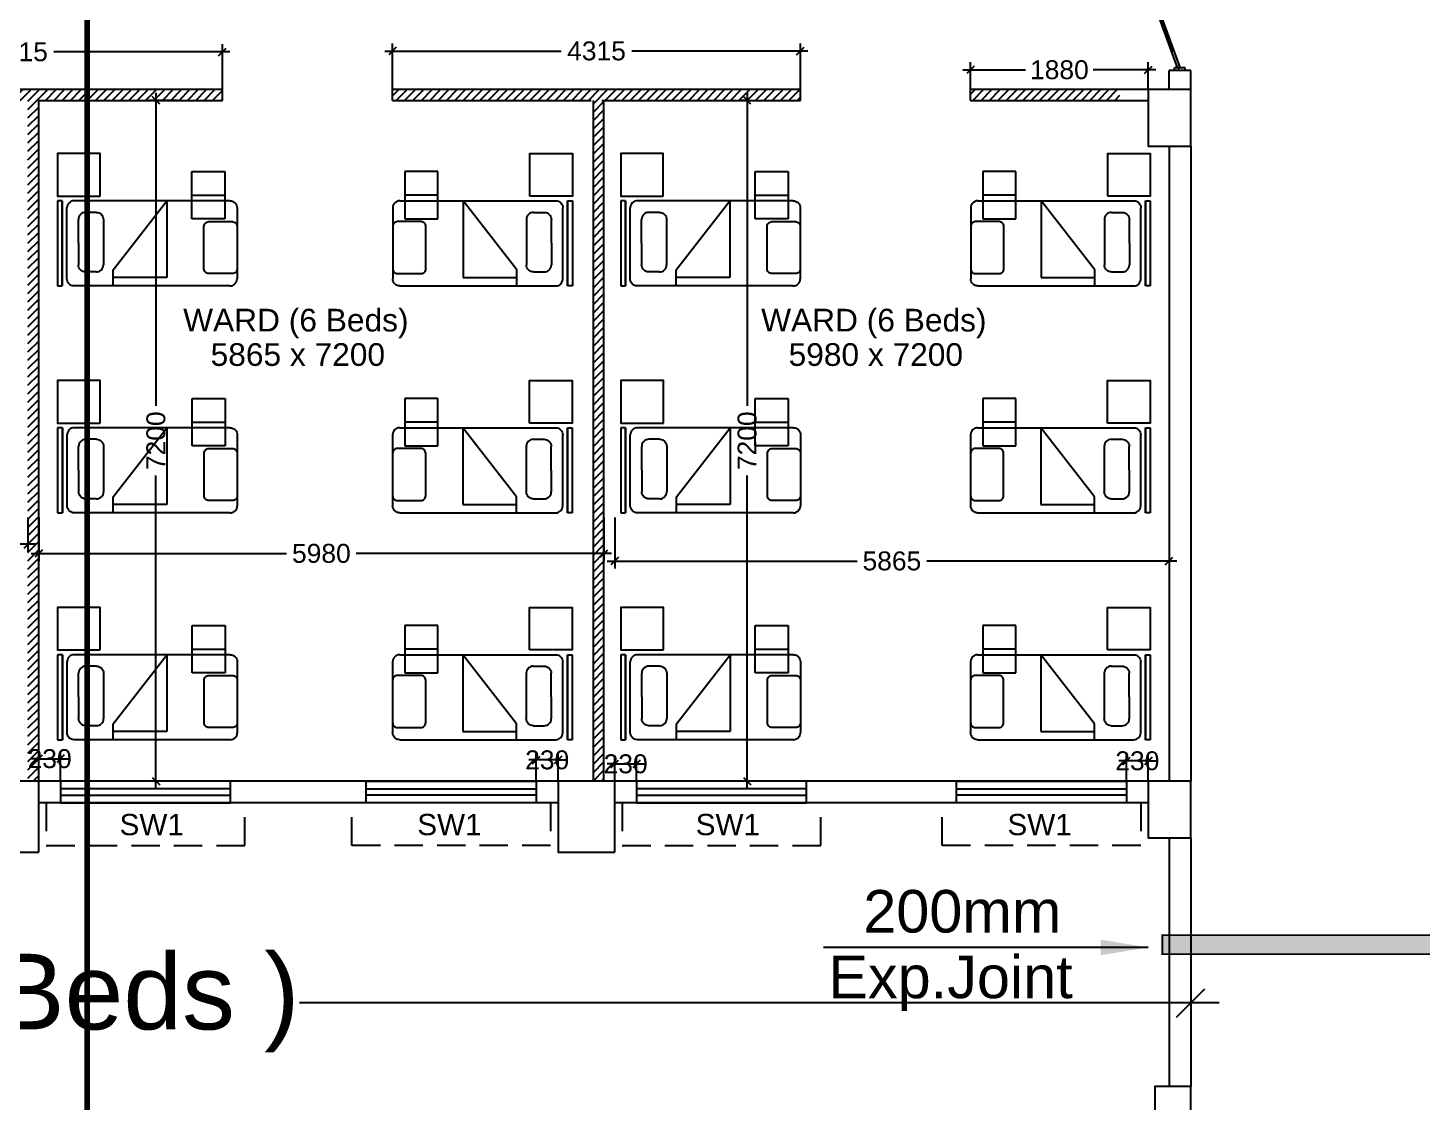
# Model space of a CAD drawing. Extents: x 7620542 to 7843793, y -6476226 to -6093835.
# Drawn here: x 7670156 to 7684907, y -6416580 to -6405218 of the extents above; entities that cross this region are included whole.
import ezdxf
from ezdxf.enums import TextEntityAlignment as Align

# ---------------------------------------------------------------- set-up
doc = ezdxf.new("R2010")
doc.units = 0
doc.header["$LTSCALE"] = 600
doc.header["$MEASUREMENT"] = 0
doc.header["$PDMODE"] = 35
doc.linetypes.add('DASHED', pattern=[0.75, 0.5, -0.25])
doc.linetypes.add('HIDDEN', pattern=[0.375, 0.25, -0.125])
doc.layers.get('0').update_dxf_attribs({"linetype": 'CONTINUOUS'})
doc.layers.get('Defpoints').update_dxf_attribs({"linetype": 'CONTINUOUS'})
for name, color, linetype in [('Beds', 33, 'CONTINUOUS'), ('chajja', 7, 'CONTINUOUS'), ('DIM-TEXT', 8, 'CONTINUOUS'), ('Exp.Joint', 104, 'CONTINUOUS'), ('Fire Door', 10, 'CONTINUOUS'), ('joinery', 7, 'CONTINUOUS'), ('LA-column', 3, 'CONTINUOUS'), ('PARTI', 21, 'CONTINUOUS'), ('Room Dim', 1, 'CONTINUOUS'), ('Sections', 10, 'CONTINUOUS'), ('TEXT', 6, 'CONTINUOUS'), ('Walls', 7, 'CONTINUOUS'), ('Ward Hatch', 170, 'CONTINUOUS'), ('WIN', 151, 'CONTINUOUS'), ('Working Dim', 5, 'CONTINUOUS')]:
    doc.layers.add(name, color=color, linetype=linetype)
doc.styles.add('ari', font='arial.ttf')
doc.styles.add('ARIAL', font='arial.ttf')
doc.styles.add('ROMANS', font='romans.shx')
doc.styles.add('RT', font='romant.shx')
doc.dimstyles.new('int. dim', dxfattribs={"dimtxt": 450, "dimasz": 80, "dimexe": 80, "dimexo": 0, "dimgap": 70, "dimtad": 0, "dimdec": 0, "dimzin": 12, "dimdsep": 46, "dimtxsty": 'ari', "dimblk": 'OBLIQUE', "dimcen": 2, "dimdle": 80, "dimclrd": 256, "dimclre": 256, "dimclrt": 6, "dimadec": 0, "dimazin": 0, "dimtfac": 1, "dimtdec": 0, "dimtix": 1, "dimtmove": 2, "dimatfit": 3, "dimfxl": 1, "dimtolj": 1, "dimtzin": 0, "dimlwd": -1, "dimlwe": -1, "dimarcsym": 0})
doc.dimstyles.new('LA-Footing-dim', dxfattribs={"dimtxt": 300, "dimasz": 5, "dimexe": 25, "dimexo": 25, "dimgap": 5, "dimtad": 1, "dimdec": 0, "dimzin": 0, "dimdsep": 46, "dimtxsty": 'ROMANS', "dimblk": 'DOT', "dimcen": 0.09, "dimdle": 50, "dimclrd": 5, "dimclre": 5, "dimclrt": 6, "dimadec": 0, "dimazin": 0, "dimtfac": 1, "dimtdec": 0, "dimtix": 1, "dimtofl": 0, "dimtmove": 0, "dimatfit": 3, "dimfxl": 1, "dimtolj": 1, "dimtzin": 0, "dimarcsym": 0})
doc.dimstyles.new('TEXT', dxfattribs={"dimscale": 0, "dimtxt": 600, "dimasz": 300, "dimexe": 300, "dimexo": 30, "dimgap": 50, "dimtad": 0, "dimdec": 0, "dimzin": 0, "dimdsep": 46, "dimtxsty": 'RT', "dimblk": 'OBLIQUE', "dimcen": 0.09, "dimdle": 300, "dimclrd": 256, "dimclre": 256, "dimclrt": 170, "dimadec": 0, "dimazin": 0, "dimtfac": 1, "dimtdec": 0, "dimtofl": 0, "dimtmove": 2, "dimatfit": 3, "dimfxl": 1, "dimfrac": 2, "dimtolj": 1, "dimtzin": 0, "dimlwd": -1, "dimlwe": -1, "dimarcsym": 0})

# ---------------------------------------------------------------- blocks, each defined once
blk = doc.blocks.new('A$C15456D16')
at = {"layer": 'Fire Door'}
for p, q in [((969, -4), (56, 329)), ((969, -4), (56, 329)), ((969, -4), (56, 329)), ((979, 23), (65, 355)), ((979, 23), (65, 355)), ((979, 23), (65, 355)), ((248, 289), (238, 262)), ((248, 289), (238, 262)), ((248, 289), (238, 262)), ((791, 76), (243, 276)), ((791, 76), (243, 276)), ((791, 76), (243, 276)), ((-1000, 56), (-972, 56)), ((-1000, -56), (-1000, 56)), ((-1000, 56), (-972, 56)), ((-1000, -56), (-1000, 56)), ((-1000, 56), (-972, 56)), ((-1000, -56), (-1000, 56)), ((-979, -23), (-969, 4)), ((-979, -23), (-969, 4)), ((-979, -23), (-969, 4)), ((-972, -56), (-972, 56)), ((-972, -56), (-972, 56)), ((-972, -56), (-972, 56)), ((-969, 4), (-56, -329)), ((-969, 4), (-56, -329)), ((-969, 4), (-56, -329)), ((796, 89), (786, 63)), ((796, 89), (786, 63)), ((796, 89), (786, 63)), ((979, 23), (969, -4)), ((979, 23), (969, -4)), ((979, 23), (969, -4)), ((1000, 56), (972, 56)), ((972, -56), (972, 56)), ((1000, 56), (972, 56)), ((972, -56), (972, 56)), ((1000, 56), (972, 56)), ((972, -56), (972, 56)), ((1000, -56), (1000, 56)), ((1000, -56), (1000, 56)), ((1000, -56), (1000, 56)), ((-1000, -56), (-972, -56)), ((-1000, -56), (-972, -56)), ((-1000, -56), (-972, -56)), ((-979, -23), (-65, -355)), ((-979, -23), (-65, -355)), ((-979, -23), (-65, -355)), ((-796, -89), (-786, -63)), ((-796, -89), (-786, -63)), ((-796, -89), (-786, -63)), ((-791, -76), (-243, -276)), ((-791, -76), (-243, -276)), ((-791, -76), (-243, -276)), ((1000, -56), (972, -56)), ((1000, -56), (972, -56)), ((1000, -56), (972, -56)), ((-238, -262), (-248, -289)), ((-238, -262), (-248, -289)), ((-238, -262), (-248, -289))]:
    blk.add_line(p, q, dxfattribs=at)
at = {"layer": 'Fire Door', "extrusion": (0, 0, -1)}
for centre, major_axis, start_param, end_param in [((-1000, 0), (-1000, 0), 2.617886, 3.665084), ((-1000, 0), (-1000, 0), 2.617886, 3.665084), ((-1000, 0), (-1000, 0), 2.617886, 3.665084), ((1000, 0), (1000, 0), 2.618102, 3.665299), ((1000, 0), (1000, 0), 2.618102, 3.665299), ((1000, 0), (1000, 0), 2.618102, 3.665299)]:
    blk.add_ellipse(centre, major_axis=major_axis, ratio=1, start_param=start_param, end_param=end_param, dxfattribs=at)
blk = doc.blocks.new('A$C1D410D94')
at = {"layer": 'Beds', "color": 8, "linetype": 'Continuous', "ltscale": 5}
for p, q in [((-1254, -462), (-1254, 438)), ((-1254, 438), (-1204, 438)), ((-1204, -462), (-1204, 438)), ((-1204, 438), (-1204, 438)), ((-1204, 438), (-1204, -462)), ((-1153, 377), (-1154, 363)), ((-1154, 363), (-1154, -387)), ((-1148, 392), (-1153, 377)), ((-1141, 404), (-1148, 392)), ((-1132, 416), (-1141, 404)), ((-1121, 425), (-1132, 416)), ((-1108, 432), (-1121, 425)), ((-1094, 436), (-1108, 432)), ((-1079, 438), (-1094, 436)), ((571, 438), (-1079, 438)), ((-666, 438), (-666, 269)), ((-98, 350), (-666, 350)), ((-98, -462), (-98, 350)), ((571, 438), (586, 436)), ((586, 436), (600, 432)), ((600, 432), (612, 425)), ((612, 425), (624, 416)), ((624, 416), (633, 404)), ((633, 404), (640, 392)), ((640, 392), (645, 377)), ((645, 377), (646, 363)), ((646, -387), (646, 363)), ((-1031, 229), (-1032, 214)), ((-1032, -15), (-1032, 214)), ((-1027, 243), (-1031, 229)), ((-1020, 256), (-1027, 243)), ((-1010, 267), (-1020, 256)), ((-999, 277), (-1010, 267)), ((-986, 284), (-999, 277)), ((-972, 288), (-986, 284)), ((-957, 289), (-972, 288)), ((-843, 289), (-957, 289)), ((-843, 289), (-829, 288)), ((-829, 288), (-814, 284)), ((-814, 284), (-802, 277)), ((-802, 277), (-790, 267)), ((-790, 267), (-781, 256)), ((-781, 256), (-774, 243)), ((-774, 243), (-770, 229)), ((-770, 229), (-768, 214)), ((-768, -265), (-768, 214)), ((-666, 269), (-98, -462)), ((-1032, -15), (-1032, -265)), ((-1031, -280), (-1032, -265)), ((-1027, -294), (-1031, -280)), ((-1020, -307), (-1027, -294)), ((-781, -307), (-774, -294)), ((-774, -294), (-770, -280)), ((-770, -280), (-768, -265)), ((-1153, -402), (-1154, -387)), ((-1148, -416), (-1153, -402)), ((-1141, -429), (-1148, -416)), ((-1132, -440), (-1141, -429)), ((-1121, -449), (-1132, -440)), ((-1010, -318), (-1020, -307)), ((-999, -328), (-1010, -318)), ((-986, -335), (-999, -328)), ((-972, -339), (-986, -335)), ((-957, -340), (-972, -339)), ((-843, -340), (-957, -340)), ((-843, -340), (-829, -339)), ((-829, -339), (-814, -335)), ((-814, -335), (-802, -328)), ((-802, -328), (-790, -318)), ((-790, -318), (-781, -307)), ((612, -449), (624, -440)), ((624, -440), (633, -429)), ((633, -429), (640, -416)), ((640, -416), (645, -402)), ((645, -402), (646, -387)), ((-1204, -462), (-1254, -462)), ((-1108, -457), (-1121, -449)), ((-1094, -461), (-1108, -457)), ((-1079, -462), (-1094, -461)), ((571, -462), (-1079, -462)), ((571, -462), (586, -461)), ((586, -461), (600, -456)), ((600, -456), (612, -449))]:
    blk.add_line(p, q, dxfattribs=at)
at = {"layer": 'Beds', "color": 8, "linetype": 'HIDDEN', "ltscale": 100}
blk.add_line((168, -521), (518, -521), dxfattribs=at)
at = {"layer": 'Beds', "color": 8}
blk.add_lwpolyline([(646, -192), (646, 258, 0.414214), (596, 308), (346, 308, 0.414214), (296, 258), (296, -192, 0.414214), (346, -242), (596, -242, 0.414214)], format="xyb", close=True, dxfattribs=at)
at = {"layer": 'Beds', "color": 8, "linetype": 'HIDDEN', "ltscale": 100}
blk.add_lwpolyline([(518, -771), (518, -271), (168, -271), (168, -771)], close=True, dxfattribs=at)
at = {"layer": 'Beds', "color": 8, "linetype": 'Continuous', "ltscale": 5}
blk.add_lwpolyline([(-804, -512), (-804, -962), (-1254, -962), (-1254, -512)], close=True, dxfattribs=at)
blk = doc.blocks.new('_Oblique')
at = {"color": 0, "linetype": 'ByBlock', "lineweight": -2}
blk.add_line((-0.5, -0.5), (0.5, 0.5), dxfattribs=at)
blk = doc.blocks.new('*D842')
at = {"layer": 'Defpoints', "color": 0, "linetype": 'Continuous', "transparency": 16777216}
for p in [(7682459, -6413785, 1), (7641549, -6414395, -3), (7641549, -6415531)]:
    blk.add_point(p, dxfattribs=at)
at = {"layer": 'DIM-TEXT', "transparency": 16777216}
for p, q in [((7682459, -6413785), (7682459, -6415831)), ((7641549, -6414395), (7641549, -6415831)), ((7641249, -6415531), (7650977, -6415531)), ((7682759, -6415531), (7673031, -6415531))]:
    blk.add_line(p, q, dxfattribs=at)
at = {"layer": 'DIM-TEXT', "linetype": 'Continuous', "transparency": 16777216, "xscale": 300, "yscale": 300, "zscale": 300, "rotation": 180}
blk.add_blockref('_Oblique', (7641549, -6415531), dxfattribs=at)
at = {"layer": 'DIM-TEXT', "linetype": 'Continuous', "transparency": 16777216, "xscale": 300, "yscale": 300, "zscale": 300}
blk.add_blockref('_Oblique', (7682459, -6415531), dxfattribs=at)
at = {"layer": 'DIM-TEXT', "color": 170, "linetype": 'Continuous', "transparency": 16777216, "insert": (7662004, -6415531), "char_height": 750, "attachment_point": 5, "style": 'ari'}
blk.add_mtext('\\A1;{\\H1.067X;GENERAL MEDICINE (FEMALE - 30 Beds )}', dxfattribs=at)
blk = doc.blocks.new('_Dot')
at = {"layer": 'WIN', "color": 0, "linetype": 'ByBlock', "lineweight": -2}
blk.add_line((-0.5, 0), (-1, 0), dxfattribs=at)
at = {"layer": 'WIN', "color": 0, "linetype": 'ByBlock', "const_width": 0.5}
blk.add_lwpolyline([(-0.25, 0, 1), (0.25, 0, 1)], format="xyb", close=True, dxfattribs=at)
blk = doc.blocks.new('*D1327')
at = {"layer": 'Defpoints', "color": 0, "transparency": 16777216}
for p in [(7676365, -6410397, 9), (7682230, -6410397, 2), (7676365, -6410857)]:
    blk.add_point(p, dxfattribs=at)
at = {"layer": 'Working Dim', "transparency": 16777216}
for p, q in [((7676365, -6410397), (7676365, -6410937)), ((7682230, -6410397), (7682230, -6410937)), ((7676285, -6410857), (7678928, -6410857)), ((7682310, -6410857), (7679667, -6410857))]:
    blk.add_line(p, q, dxfattribs=at)
at = {"layer": 'Working Dim', "transparency": 16777216, "xscale": 80, "yscale": 80, "zscale": 80, "rotation": 180}
blk.add_blockref('_Oblique', (7676365, -6410857), dxfattribs=at)
at = {"layer": 'Working Dim', "transparency": 16777216, "xscale": 80, "yscale": 80, "zscale": 80}
blk.add_blockref('_Oblique', (7682230, -6410857), dxfattribs=at)
at = {"layer": 'Working Dim', "color": 6, "transparency": 16777216, "insert": (7679297, -6410857), "char_height": 200, "attachment_point": 5, "style": 'ari'}
blk.add_mtext('\\A1;5865', dxfattribs=at)
blk = doc.blocks.new('*D1328')
at = {"layer": 'Defpoints', "color": 0, "transparency": 16777216}
for p in [(7677775, -6405985, 4), (7677766, -6413185), (7677775, -6413185, 5)]:
    blk.add_point(p, dxfattribs=at)
at = {"layer": 'Working Dim', "transparency": 16777216}
for p, q in [((7677766, -6405905), (7677766, -6409217)), ((7677775, -6405985), (7677686, -6405985)), ((7677766, -6413265), (7677766, -6409952)), ((7677775, -6413185), (7677686, -6413185))]:
    blk.add_line(p, q, dxfattribs=at)
at = {"layer": 'Working Dim', "transparency": 16777216, "xscale": 80, "yscale": 80, "zscale": 80}
for p, rotation in [((7677766, -6405985), 90), ((7677766, -6413185), 270)]:
    blk.add_blockref('_Oblique', p, dxfattribs=dict(at, rotation=rotation))
at = {"layer": 'Working Dim', "color": 6, "transparency": 16777216, "insert": (7677766, -6409585), "char_height": 200, "attachment_point": 5, "rotation": 90, "style": 'ari'}
blk.add_mtext('\\A1;7200', dxfattribs=at)
blk = doc.blocks.new('*D1329')
at = {"layer": 'Defpoints', "color": 0, "transparency": 16777216}
for p in [(7670271, -6410397, 6), (7676251, -6410397, 9), (7670271, -6410777)]:
    blk.add_point(p, dxfattribs=at)
at = {"layer": 'Working Dim', "transparency": 16777216}
for p, q in [((7670271, -6410397), (7670271, -6410857)), ((7676251, -6410397), (7676251, -6410857)), ((7670191, -6410777), (7672893, -6410777)), ((7676331, -6410777), (7673629, -6410777))]:
    blk.add_line(p, q, dxfattribs=at)
at = {"layer": 'Working Dim', "transparency": 16777216, "xscale": 80, "yscale": 80, "zscale": 80, "rotation": 180}
blk.add_blockref('_Oblique', (7670271, -6410777), dxfattribs=at)
at = {"layer": 'Working Dim', "transparency": 16777216, "xscale": 80, "yscale": 80, "zscale": 80}
blk.add_blockref('_Oblique', (7676251, -6410777), dxfattribs=at)
at = {"layer": 'Working Dim', "color": 6, "transparency": 16777216, "insert": (7673261, -6410777), "char_height": 200, "attachment_point": 5, "style": 'ari'}
blk.add_mtext('\\A1;5980', dxfattribs=at)
blk = doc.blocks.new('*D1330')
at = {"layer": 'Defpoints', "color": 0, "transparency": 16777216}
for p in [(7671747, -6405985, 3), (7671511, -6413185), (7671747, -6413185, 16)]:
    blk.add_point(p, dxfattribs=at)
at = {"layer": 'Working Dim', "transparency": 16777216}
for p, q in [((7671511, -6405905), (7671511, -6409217)), ((7671747, -6405985), (7671431, -6405985)), ((7671511, -6413265), (7671511, -6409952)), ((7671747, -6413185), (7671431, -6413185))]:
    blk.add_line(p, q, dxfattribs=at)
at = {"layer": 'Working Dim', "transparency": 16777216, "xscale": 80, "yscale": 80, "zscale": 80}
for p, rotation in [((7671511, -6405985), 90), ((7671511, -6413185), 270)]:
    blk.add_blockref('_Oblique', p, dxfattribs=dict(at, rotation=rotation))
at = {"layer": 'Working Dim', "color": 6, "transparency": 16777216, "insert": (7671511, -6409585), "char_height": 200, "attachment_point": 5, "rotation": 90, "style": 'ari'}
blk.add_mtext('\\A1;7200', dxfattribs=at)
blk = doc.blocks.new('*D1331')
at = {"layer": 'Defpoints', "color": 0, "transparency": 16777216}
for p in [(7664176, -6410397, 6), (7670156, -6410397, 6), (7664176, -6410680)]:
    blk.add_point(p, dxfattribs=at)
at = {"layer": 'Working Dim', "transparency": 16777216}
for p, q in [((7664176, -6410397), (7664176, -6410760)), ((7670156, -6410397), (7670156, -6410760)), ((7664096, -6410680), (7666798, -6410680)), ((7670236, -6410680), (7667534, -6410680))]:
    blk.add_line(p, q, dxfattribs=at)
at = {"layer": 'Working Dim', "transparency": 16777216, "xscale": 80, "yscale": 80, "zscale": 80, "rotation": 180}
blk.add_blockref('_Oblique', (7664176, -6410680), dxfattribs=at)
at = {"layer": 'Working Dim', "transparency": 16777216, "xscale": 80, "yscale": 80, "zscale": 80}
blk.add_blockref('_Oblique', (7670156, -6410680), dxfattribs=at)
at = {"layer": 'Working Dim', "color": 6, "transparency": 16777216, "insert": (7667166, -6410680), "char_height": 200, "attachment_point": 5, "style": 'ari'}
blk.add_mtext('\\A1;5980', dxfattribs=at)
blk = doc.blocks.new('*D1375')
at = {"layer": 'Defpoints', "color": 0, "transparency": 16777216}
for p in [(7672214, -6405472), (7667899, -6405870, 12), (7672214, -6405870, 12)]:
    blk.add_point(p, dxfattribs=at)
at = {"layer": 'Working Dim', "transparency": 16777216}
for p, q in [((7667899, -6405870), (7667899, -6405392)), ((7672214, -6405870), (7672214, -6405392)), ((7667819, -6405472), (7669684, -6405472)), ((7672294, -6405472), (7670430, -6405472))]:
    blk.add_line(p, q, dxfattribs=at)
at = {"layer": 'Working Dim', "transparency": 16777216, "xscale": 80, "yscale": 80, "zscale": 80, "rotation": 180}
blk.add_blockref('_Oblique', (7667899, -6405472), dxfattribs=at)
at = {"layer": 'Working Dim', "transparency": 16777216, "xscale": 80, "yscale": 80, "zscale": 80}
blk.add_blockref('_Oblique', (7672214, -6405472), dxfattribs=at)
at = {"layer": 'Working Dim', "color": 6, "transparency": 16777216, "insert": (7670057, -6405472), "char_height": 200, "attachment_point": 5, "style": 'ari'}
blk.add_mtext('\\A1;4315', dxfattribs=at)
blk = doc.blocks.new('*D1376')
at = {"layer": 'Defpoints', "color": 0, "transparency": 16777216}
for p in [(7678329, -6405463), (7674014, -6405870, 12), (7678329, -6405870, 12)]:
    blk.add_point(p, dxfattribs=at)
at = {"layer": 'Working Dim', "transparency": 16777216}
for p, q in [((7673934, -6405463), (7675799, -6405463)), ((7674014, -6405870), (7674014, -6405383)), ((7678409, -6405463), (7676545, -6405463)), ((7678329, -6405870), (7678329, -6405383))]:
    blk.add_line(p, q, dxfattribs=at)
at = {"layer": 'Working Dim', "transparency": 16777216, "xscale": 80, "yscale": 80, "zscale": 80, "rotation": 180}
blk.add_blockref('_Oblique', (7674014, -6405463), dxfattribs=at)
at = {"layer": 'Working Dim', "transparency": 16777216, "xscale": 80, "yscale": 80, "zscale": 80}
blk.add_blockref('_Oblique', (7678329, -6405463), dxfattribs=at)
at = {"layer": 'Working Dim', "color": 6, "transparency": 16777216, "insert": (7676172, -6405463), "char_height": 200, "attachment_point": 5, "style": 'ari'}
blk.add_mtext('\\A1;4315', dxfattribs=at)
blk = doc.blocks.new('*D1377')
at = {"layer": 'Defpoints', "color": 0, "transparency": 16777216}
for p in [(7682009, -6405662), (7680129, -6405870, 12), (7682009, -6405870, 12)]:
    blk.add_point(p, dxfattribs=at)
at = {"layer": 'Working Dim', "transparency": 16777216}
for p, q in [((7680129, -6405870), (7680129, -6405582)), ((7682009, -6405870), (7682009, -6405582)), ((7680049, -6405662), (7680710, -6405662)), ((7682089, -6405662), (7681428, -6405662))]:
    blk.add_line(p, q, dxfattribs=at)
at = {"layer": 'Working Dim', "transparency": 16777216, "xscale": 80, "yscale": 80, "zscale": 80, "rotation": 180}
blk.add_blockref('_Oblique', (7680129, -6405662), dxfattribs=at)
at = {"layer": 'Working Dim', "transparency": 16777216, "xscale": 80, "yscale": 80, "zscale": 80}
blk.add_blockref('_Oblique', (7682009, -6405662), dxfattribs=at)
at = {"layer": 'Working Dim', "color": 6, "transparency": 16777216, "insert": (7681069, -6405662), "char_height": 200, "attachment_point": 5, "style": 'ari'}
blk.add_mtext('\\A1;1880', dxfattribs=at)
blk = doc.blocks.new('*D1392')
at = {"layer": 'Defpoints', "color": 0, "transparency": 16777216}
for p in [(7670501, -6412948), (7670271, -6413185, 8), (7670501, -6413185)]:
    blk.add_point(p, dxfattribs=at)
at = {"layer": 'Working Dim', "transparency": 16777216}
for p, q in [((7670271, -6412948), (7670191, -6412948)), ((7670271, -6413185), (7670271, -6412868)), ((7670271, -6412948), (7670501, -6412948)), ((7670501, -6413185), (7670501, -6412868)), ((7670501, -6412948), (7670581, -6412948))]:
    blk.add_line(p, q, dxfattribs=at)
at = {"layer": 'Working Dim', "transparency": 16777216, "xscale": 80, "yscale": 80, "zscale": 80}
blk.add_blockref('_Oblique', (7670271, -6412948), dxfattribs=at)
at = {"layer": 'Working Dim', "transparency": 16777216, "xscale": 80, "yscale": 80, "zscale": 80, "rotation": 180}
blk.add_blockref('_Oblique', (7670501, -6412948), dxfattribs=at)
at = {"layer": 'Working Dim', "color": 6, "transparency": 16777216, "insert": (7670386, -6412948), "char_height": 200, "attachment_point": 5, "style": 'ari'}
blk.add_mtext('\\A1;230', dxfattribs=at)
blk = doc.blocks.new('*D1393')
at = {"layer": 'Defpoints', "color": 0, "transparency": 16777216}
for p in [(7675535, -6412961), (7675535, -6413185), (7675765, -6413185, 8)]:
    blk.add_point(p, dxfattribs=at)
at = {"layer": 'Working Dim', "transparency": 16777216}
for p, q in [((7675535, -6412961), (7675455, -6412961)), ((7675535, -6413185), (7675535, -6412881)), ((7675765, -6412961), (7675535, -6412961)), ((7675765, -6413185), (7675765, -6412881)), ((7675765, -6412961), (7675845, -6412961))]:
    blk.add_line(p, q, dxfattribs=at)
at = {"layer": 'Working Dim', "transparency": 16777216, "xscale": 80, "yscale": 80, "zscale": 80}
blk.add_blockref('_Oblique', (7675535, -6412961), dxfattribs=at)
at = {"layer": 'Working Dim', "transparency": 16777216, "xscale": 80, "yscale": 80, "zscale": 80, "rotation": 180}
blk.add_blockref('_Oblique', (7675765, -6412961), dxfattribs=at)
at = {"layer": 'Working Dim', "color": 6, "transparency": 16777216, "insert": (7675650, -6412961), "char_height": 200, "attachment_point": 5, "style": 'ari'}
blk.add_mtext('\\A1;230', dxfattribs=at)
blk = doc.blocks.new('*D1394')
at = {"layer": 'Defpoints', "color": 0, "transparency": 16777216}
for p in [(7676595, -6413003), (7676365, -6413185, 8), (7676595, -6413185)]:
    blk.add_point(p, dxfattribs=at)
at = {"layer": 'Working Dim', "transparency": 16777216}
for p, q in [((7676365, -6413185), (7676365, -6412923)), ((7676595, -6413185), (7676595, -6412923)), ((7676365, -6413003), (7676285, -6413003)), ((7676365, -6413003), (7676595, -6413003)), ((7676595, -6413003), (7676675, -6413003))]:
    blk.add_line(p, q, dxfattribs=at)
at = {"layer": 'Working Dim', "transparency": 16777216, "xscale": 80, "yscale": 80, "zscale": 80}
blk.add_blockref('_Oblique', (7676365, -6413003), dxfattribs=at)
at = {"layer": 'Working Dim', "transparency": 16777216, "xscale": 80, "yscale": 80, "zscale": 80, "rotation": 180}
blk.add_blockref('_Oblique', (7676595, -6413003), dxfattribs=at)
at = {"layer": 'Working Dim', "color": 6, "transparency": 16777216, "insert": (7676480, -6413003), "char_height": 200, "attachment_point": 5, "style": 'ari'}
blk.add_mtext('\\A1;230', dxfattribs=at)
blk = doc.blocks.new('*D1395')
at = {"layer": 'Defpoints', "color": 0, "transparency": 16777216}
for p in [(7681779, -6412971), (7681779, -6413185), (7682009, -6413185)]:
    blk.add_point(p, dxfattribs=at)
at = {"layer": 'Working Dim', "transparency": 16777216}
for p, q in [((7681779, -6412971), (7681699, -6412971)), ((7681779, -6413185), (7681779, -6412891)), ((7682009, -6412971), (7681779, -6412971)), ((7682009, -6413185), (7682009, -6412891)), ((7682009, -6412971), (7682089, -6412971))]:
    blk.add_line(p, q, dxfattribs=at)
at = {"layer": 'Working Dim', "transparency": 16777216, "xscale": 80, "yscale": 80, "zscale": 80}
blk.add_blockref('_Oblique', (7681779, -6412971), dxfattribs=at)
at = {"layer": 'Working Dim', "transparency": 16777216, "xscale": 80, "yscale": 80, "zscale": 80, "rotation": 180}
blk.add_blockref('_Oblique', (7682009, -6412971), dxfattribs=at)
at = {"layer": 'Working Dim', "color": 6, "transparency": 16777216, "insert": (7681894, -6412971), "char_height": 200, "attachment_point": 5, "style": 'ari'}
blk.add_mtext('\\A1;230', dxfattribs=at)

msp = doc.modelspace()

# ---------------------------------------------------------------- hatches: boundary and pattern name
at = {"layer": 'Exp.Joint', "linetype": 'HIDDEN'}
msp.add_hatch(color=256, dxfattribs=at).paths.add_polyline_path([(7682159.138, -6414814.292), (7686289.139, -6414814.292), (7686289.139, -6415014.292), (7682159.138, -6415014.292)])
at = {"layer": 'Ward Hatch'}
h = msp.add_hatch(dxfattribs=at)
h.set_pattern_fill('ANSI31', color=256, scale=500, style=0)
h.set_pattern_definition([(45, (554749.9, -40939.16), (-44.19417382, 44.19417382), [])])
h.paths.add_polyline_path([(7653869.551, -6405870.051), (7652289.093, -6405870.051), (7652289.093, -6405985.051), (7653869.551, -6405985.051)])
h.paths.add_polyline_path([(7659984.551, -6405870.051), (7655669.551, -6405870.051), (7655669.551, -6405985.051), (7657416.641, -6405985.051), (7657416.641, -6408136.527), (7657416.641, -6413184.717), (7657531.641, -6413184.717), (7657531.641, -6408136.527), (7657531.641, -6405985.051), (7659984.551, -6405985.051)])
h.paths.add_polyline_path([(7666099.551, -6405870.051), (7661784.551, -6405870.051), (7661784.551, -6405985.051), (7664062.142, -6405985.051), (7664062.142, -6408136.527), (7664062.142, -6413184.717), (7664177.142, -6413184.717), (7664177.142, -6408136.527), (7664177.142, -6405985.051), (7666099.551, -6405985.051)])
h.paths.add_polyline_path([(7672214.551, -6405870.051), (7667899.551, -6405870.051), (7667899.551, -6405985.051), (7670156.142, -6405985.051), (7670156.142, -6408136.527), (7670156.142, -6413184.714), (7670271.142, -6413184.714), (7670271.142, -6408136.527), (7670271.142, -6405985.051), (7672214.551, -6405985.051)])
h.paths.add_polyline_path([(7678329.551, -6405870.051), (7674014.551, -6405870.051), (7674014.551, -6405985.051), (7676135.143, -6405985.051), (7676135.143, -6408136.527), (7676135.143, -6413184.714), (7676250.143, -6413184.714), (7676250.143, -6408136.527), (7676250.143, -6405985.051), (7678329.551, -6405985.051)])
h.paths.add_polyline_path([(7681709.233, -6405870.051), (7680129.551, -6405870.051), (7680129.551, -6405985.051), (7681709.233, -6405985.051)])

# ---------------------------------------------------------------- linework, layer by layer
at = {"layer": 'chajja', "color": 7, "linetype": 'DASHED', "elevation": -14.83}
for points in [[(7670351.052, -6413414.733), (7670351.052, -6413864.733), (7672451.052, -6413864.732), (7672451.052, -6413414.732)], [(7675685.051, -6413414.749), (7675685.051, -6413864.749), (7673585.051, -6413864.749), (7673585.051, -6413414.749)], [(7676445.054, -6413414.742), (7676445.054, -6413864.742), (7678545.054, -6413864.741), (7678545.054, -6413414.741)], [(7681929.142, -6413414.742), (7681929.141, -6413864.742), (7679829.141, -6413864.741), (7679829.142, -6413414.741)]]:
    msp.add_lwpolyline(points, dxfattribs=at)
at = {"layer": 'Exp.Joint', "linetype": 'HIDDEN', "const_width": 20, "elevation": -14.639}
msp.add_lwpolyline([(7682159.138, -6414814.292), (7686289.139, -6414814.292), (7686289.139, -6415014.292), (7682159.138, -6415014.292)], close=True, dxfattribs=at)
at = {"layer": 'LA-column', "color": 2}
for points, elevation in [([(7682459.143, -6406469.678), (7682459.143, -6405869.678), (7682009.143, -6405869.678), (7682009.143, -6406469.678)], -12.441), ([(7670271.142, -6413934.714), (7670271.142, -6413184.714), (7669671.142, -6413184.714), (7669671.142, -6413934.714)], -12.441), ([(7676365.143, -6413934.714), (7676365.143, -6413184.714), (7675765.143, -6413184.714), (7675765.143, -6413934.714)], -12.441), ([(7682459.232, -6413784.789), (7682459.232, -6413184.789), (7682009.232, -6413184.789), (7682009.232, -6413784.789)], -11.745), ([(7682459.143, -6417013.752), (7682459.143, -6416413.752), (7682079.143, -6416413.752), (7682079.143, -6417013.752)], -9.699)]:
    msp.add_lwpolyline(points, close=True, dxfattribs=dict(at, elevation=elevation))
at = {"layer": 'PARTI', "color": 7, "linetype": 'Continuous'}
for p, q in [((7672214.46, -6405869.969, -14.83), (7667899.46, -6405869.969, -14.83)), ((7672214.46, -6405984.969, -14.83), (7672214.46, -6405869.969, -14.83)), ((7678329.46, -6405869.969, -14.83), (7674014.46, -6405869.969, -14.83)), ((7674014.46, -6405984.969, -14.83), (7674014.46, -6405869.969, -14.83)), ((7678329.46, -6405984.969, -14.83), (7678329.46, -6405869.969, -14.83)), ((7682009.053, -6405869.969, -14.83), (7680129.46, -6405869.969, -14.83)), ((7680129.46, -6405984.969, -14.83), (7680129.46, -6405869.969, -14.83)), ((7670271.052, -6405984.969, -14.83), (7672214.46, -6405984.969, -14.83)), ((7670271.052, -6413184.749, -14.83), (7670271.052, -6405984.999, -14.83)), ((7674014.46, -6405984.969, -14.83), (7676114.46, -6405984.969, -14.83)), ((7676135.053, -6405984.981, -14.83), (7676135.053, -6413184.731, -14.83)), ((7676229.46, -6405984.969, -14.83), (7678329.46, -6405984.969, -14.83)), ((7676250.053, -6413184.731, -14.83), (7676250.053, -6405984.981, -14.83)), ((7680129.46, -6405984.969, -14.83), (7682009.053, -6405984.969, -14.83))]:
    msp.add_line(p, q, dxfattribs=at)
at = {"layer": 'Sections', "linetype": 'DASHED', "lineweight": 0, "ltscale": 2, "const_width": 60, "elevation": -14.83, "flags": 128}
msp.add_lwpolyline([(7670782.853, -6460853.906), (7671915.506, -6461401.774), (7670782.853, -6461401.774), (7670782.853, -6331751.836), (7671915.506, -6331751.836), (7670782.853, -6332299.705)], dxfattribs=at)
at = {"layer": 'Walls', "linetype": 'Continuous'}
for p, q in [((7682229.052, -6405869.702, -14.83), (7682229.052, -6405669.671, -14.83)), ((7682459.052, -6405669.671, -14.83), (7682229.052, -6405669.671, -14.83)), ((7682459.052, -6405869.702, -14.83), (7682459.052, -6405669.671, -14.83)), ((7675765.051, -6413184.749, -14.83), (7670271.052, -6413184.749, -14.83)), ((7682009.142, -6413184.731, -14.83), (7676365.053, -6413184.731, -14.83)), ((7675765.051, -6413414.749, -14.83), (7670271.052, -6413414.749, -14.83)), ((7682009.142, -6413414.731, -14.83), (7676365.053, -6413414.731, -14.83)), ((7682229.142, -6413784.731, -14.83), (7682229.142, -6416413.752, -14.83)), ((7682459.142, -6413784.731, -14.83), (7682459.142, -6416413.752, -14.83))]:
    msp.add_line(p, q, dxfattribs=at)
at = {"layer": 'Walls', "linetype": 'Continuous', "extrusion": (0.000145144, 2.25336e-17, 1)}
for p, q in [((7682229.052, -6406469.702, -14.83), (7682229.053, -6413184.731, -14.83)), ((7682459.053, -6406469.702, -14.83), (7682459.053, -6413184.731, -14.83))]:
    msp.add_line(p, q, dxfattribs=at)
at = {"layer": 'Walls', "linetype": 'Continuous', "elevation": -14.83, "flags": 128}
for points in [[(7682229.052, -6405869.702), (7682229.052, -6405669.671)], [(7682459.052, -6405869.702), (7682459.052, -6405669.671)]]:
    msp.add_lwpolyline(points, dxfattribs=at)
at = {"layer": 'WIN', "linetype": 'Continuous', "elevation": -14.83}
for points in [[(7670501.052, -6413414.732), (7672301.052, -6413414.732), (7672301.052, -6413184.732), (7670501.052, -6413184.732)], [(7670501.052, -6413331.949), (7672301.052, -6413331.949), (7672301.052, -6413267.515), (7670501.052, -6413267.515)], [(7675535.051, -6413414.749), (7673735.051, -6413414.749), (7673735.051, -6413184.748), (7675535.051, -6413184.748)], [(7675535.051, -6413331.965), (7673735.051, -6413331.965), (7673735.051, -6413267.532), (7675535.051, -6413267.532)], [(7676595.054, -6413414.741), (7678395.054, -6413414.741), (7678395.054, -6413184.741), (7676595.054, -6413184.741)], [(7676595.054, -6413331.958), (7678395.054, -6413331.958), (7678395.054, -6413267.524), (7676595.054, -6413267.524)], [(7681779.142, -6413414.741), (7679979.142, -6413414.741), (7679979.142, -6413184.741), (7681779.142, -6413184.741)], [(7681779.142, -6413331.958), (7679979.142, -6413331.958), (7679979.142, -6413267.524), (7681779.142, -6413267.524)]]:
    msp.add_lwpolyline(points, close=True, dxfattribs=at)

# ---------------------------------------------------------------- block references
at = {"layer": 'Beds', "xscale": -1, "rotation": 180}
for p in [(7671723.269, -6407509.472, -14.83), (7677681.677, -6407509.441, -14.83), (7671724.992, -6409909.472, -14.83), (7677683.4, -6409909.441, -14.83), (7671724.978, -6412309.472, -14.83), (7677683.387, -6412309.441, -14.83)]:
    msp.add_blockref('A$C1D410D94', p, dxfattribs=at)
at = {"layer": 'Beds', "rotation": 180}
for p in [(7674662.244, -6407509.441, -14.83), (7680777.244, -6407509.441, -14.83), (7674660.521, -6409909.441, -14.83), (7680775.521, -6409909.441, -14.83), (7674660.534, -6412309.441, -14.83), (7680775.534, -6412309.441, -14.83)]:
    msp.add_blockref('A$C1D410D94', p, dxfattribs=at)
at = {"layer": 'Fire Door', "color": 3, "lineweight": 0, "xscale": -1, "rotation": 90}
msp.add_blockref('A$C15456D16', (7682344.052, -6404669.638, -14.83), dxfattribs=at)

# ---------------------------------------------------------------- texts
at = {"layer": 'Exp.Joint', "color": 7, "style": 'ARIAL'}
for s, p in [('200mm', (7680041.853, -6414786.038, 4.14)), ('Exp.Joint', (7679917.344, -6415480.717, 4.14))]:
    msp.add_text(s, height=450, dxfattribs=at).set_placement(p, align=Align.CENTER)
at = {"layer": 'joinery', "style": 'ari'}
for p in [(7671466.523, -6413756.502, -14.83), (7674615.877, -6413756.519, -14.83), (7677562.113, -6413756.511, -14.83), (7680859.967, -6413756.511, -14.83)]:
    msp.add_text('SW1', height=225, dxfattribs=at).set_placement(p, align=Align.CENTER)
at = {"layer": 'Room Dim', "style": 'ari'}
for s, p in [('5865 x 7200', (7673012.032, -6408792.986, -14.83)), ('5980 x 7200', (7679127.032, -6408792.986, -14.83))]:
    msp.add_text(s, height=240, dxfattribs=at).set_placement(p, align=Align.CENTER)
at = {"layer": 'TEXT', "color": 7, "style": 'ari'}
for p in [(7672991.077, -6408428.979, -14.83), (7679106.077, -6408428.979, -14.83)]:
    msp.add_text('WARD (6 Beds)', height=240, dxfattribs=at).set_placement(p, align=Align.CENTER)

# ---------------------------------------------------------------- dimensions: what is measured, and where the dimension line sits
at = {"layer": 'DIM-TEXT', "linetype": 'Continuous'}
dim = msp.add_linear_dim(base=(7641549.093, -6415531.424, -11.745), p1=(7682459.232, -6413784.789, -10.714), p2=(7641549.093, -6414394.742, -14.83), text='{\\H1.067X;GENERAL MEDICINE (FEMALE - 30 Beds )}', dimstyle='TEXT', override={"dimscale": 1, "dimtxt": 750, "dimexo": 0, "dimtxsty": 'ari'}, dxfattribs=at)
dim.commit()
dim.dimension.update_dxf_attribs({"geometry": '*D842', "text_midpoint": (7662004.163, -6415531.424, -11.745)})
at = {"layer": 'Working Dim'}
for base, p1, p2, override, picture, middle in [((7672214.46, -6405471.771, -19.962), (7667899.46, -6405869.969, -7.796), (7672214.46, -6405869.969, -7.796), {"dimtxt": 200}, '*D1375', (7670056.96, -6405471.771, -19.962)), ((7678329.46, -6405463.142, -19.962), (7674014.46, -6405869.969, -7.796), (7678329.46, -6405869.969, -7.796), {"dimtxt": 200}, '*D1376', (7676171.96, -6405463.142, -19.962)), ((7682009.053, -6405661.592, -19.962), (7680129.46, -6405869.969, -7.796), (7682009.053, -6405869.969, -7.796), {"dimtxt": 200}, '*D1377', (7681069.257, -6405661.592, -19.962)), ((7670501.052, -6412948.047, -19.962), (7670271.142, -6413184.749, -12.441), (7670501.052, -6413184.732, -19.962), {"dimtxt": 200, "dimarcsym": 1}, '*D1392', (7670386.097, -6412948.047, -19.962)), ((7675535.051, -6412961.449, -19.962), (7675765.143, -6413184.714, -12.441), (7675535.051, -6413184.714, -19.962), {"dimtxt": 200, "dimarcsym": 1}, '*D1393', (7675650.097, -6412961.449, -19.962)), ((7681779.142, -6412971.272, -19.962), (7682009.142, -6413184.731, -19.962), (7681779.142, -6413184.731, -19.962), {"dimtxt": 200, "dimarcsym": 1}, '*D1395', (7681894.142, -6412971.272, -19.962)), ((7676595.054, -6413002.815, -19.962), (7676365.143, -6413184.714, -12.441), (7676595.054, -6413184.714, -19.962), {"dimtxt": 200, "dimarcsym": 1}, '*D1394', (7676480.098, -6413002.815, -19.962))]:
    dim = msp.add_linear_dim(base=base, p1=p1, p2=p2, dimstyle='int. dim', override=override, dxfattribs=at)
    dim.commit()
    dim.dimension.update_dxf_attribs({"geometry": picture, "text_midpoint": middle})
for base, p1, p2, angle, picture, middle in [((7671510.934, -6413184.66, -19.962), (7671746.739, -6405984.846, -17.181), (7671746.739, -6413184.66, -4.452), 270, '*D1330', (7671510.934, -6409584.753, -19.962)), ((7677765.904, -6413184.728, -19.962), (7677774.62, -6405984.846, -16.32), (7677774.62, -6413184.728, -14.83), 270, '*D1328', (7677765.904, -6409584.787, -19.962)), ((7664175.874, -6410680.448, -19.962), (7670155.874, -6410397.289, -13.799), (7664175.874, -6410397.289, -13.799), 180, '*D1331', (7667165.874, -6410680.448, -19.962)), ((7670270.874, -6410776.668, -19.962), (7676250.874, -6410397.289, -11.41), (7670270.874, -6410397.289, -13.799), 180, '*D1329', (7673260.874, -6410776.668, -19.962)), ((7676364.874, -6410857.289, -19.962), (7682230.053, -6410397.289, -17.522), (7676364.874, -6410397.289, -11.41), 180, '*D1327', (7679297.463, -6410857.289, -19.962))]:
    dim = msp.add_linear_dim(base=base, p1=p1, p2=p2, angle=angle, dimstyle='int. dim', override={"dimtxt": 200}, dxfattribs=at)
    dim.commit()
    dim.dimension.update_dxf_attribs({"geometry": picture, "text_midpoint": middle})

# ---------------------------------------------------------------- leaders
at = {"layer": 'Exp.Joint'}
msp.add_leader([(7682007.601, -6414943.684, 3.086), (7678574.826, -6414943.684, 3.086)], dimstyle='LA-Footing-dim', override={"dimasz": 500, "dimgap": 5, "dimtad": 0}, dxfattribs=at)

doc.saveas('drawing.dxf')
